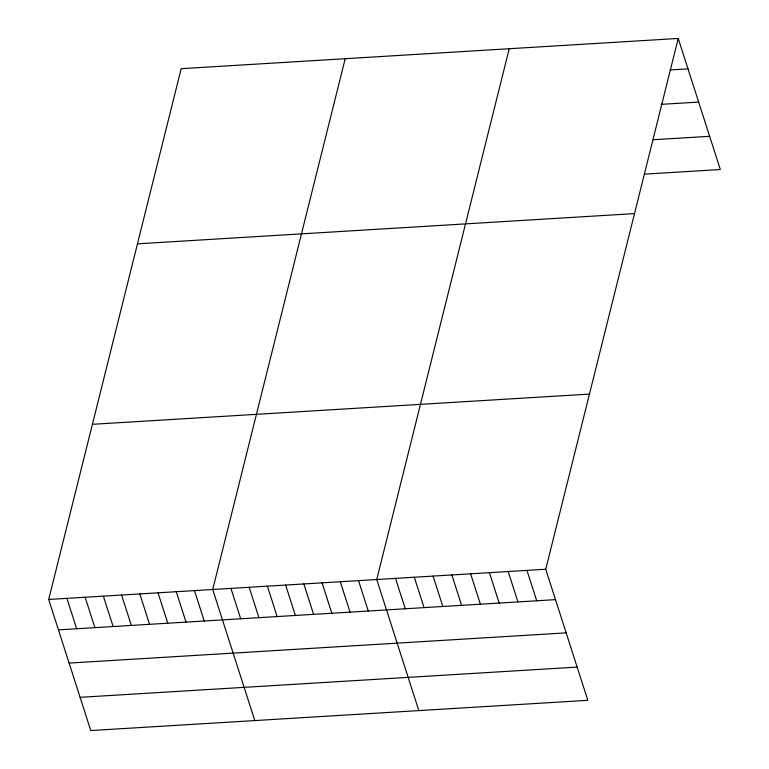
<?xml version="1.0" encoding="UTF-8"?>
<svg xmlns="http://www.w3.org/2000/svg" width="769" height="769" viewBox="0 0 769 769"><rect width="100%" height="100%" fill="white"/><g stroke="black" fill="none" stroke-linecap="round" stroke-linejoin="round"><path stroke-width="1.15" d="M678.229 38.45L545.74 569.243L587.824 700.319L90.771 730.55L48.687 599.474L181.176 68.681L678.229 38.45L720.313 169.526L645.201 174.102M345.204 58.704L212.715 589.496L254.799 720.572M509.232 48.726L376.743 579.518L418.826 710.594M670.385 69.921L687.986 68.845M661.1 104.353L698.656 102.075M653.314 139.727L709.643 136.305M137.459 243.84L634.502 213.609M92.415 424.305L589.458 394.084M48.687 599.474L545.74 569.243M58.454 629.869L555.497 599.637M69.114 663.089L566.167 632.868M80.111 697.329L577.154 667.098M526.957 570.387L536.724 600.781M508.184 571.521L517.941 601.925M489.401 572.665L499.168 603.069M470.628 573.809L480.385 604.203M451.855 574.952L461.611 605.347M433.072 576.096L442.829 606.491M414.299 577.231L424.055 607.635M395.516 578.375L405.282 608.779M358.517 580.624L368.274 611.028M340.292 581.739L350.049 612.134M322.067 582.844L331.824 613.239M303.842 583.95L313.598 614.354M285.616 585.065L295.373 615.46M267.391 586.17L277.148 616.565M249.166 587.276L258.922 617.68M230.94 588.391L240.697 618.785M194.49 590.602L204.246 620.996M176.264 591.707L186.021 622.111M158.039 592.822L167.796 623.217M139.814 593.928L149.571 624.322M121.589 595.033L131.345 625.437M103.363 596.148L113.12 626.543M85.138 597.253L94.895 627.648M66.913 598.359L76.669 628.763"/></g></svg>
